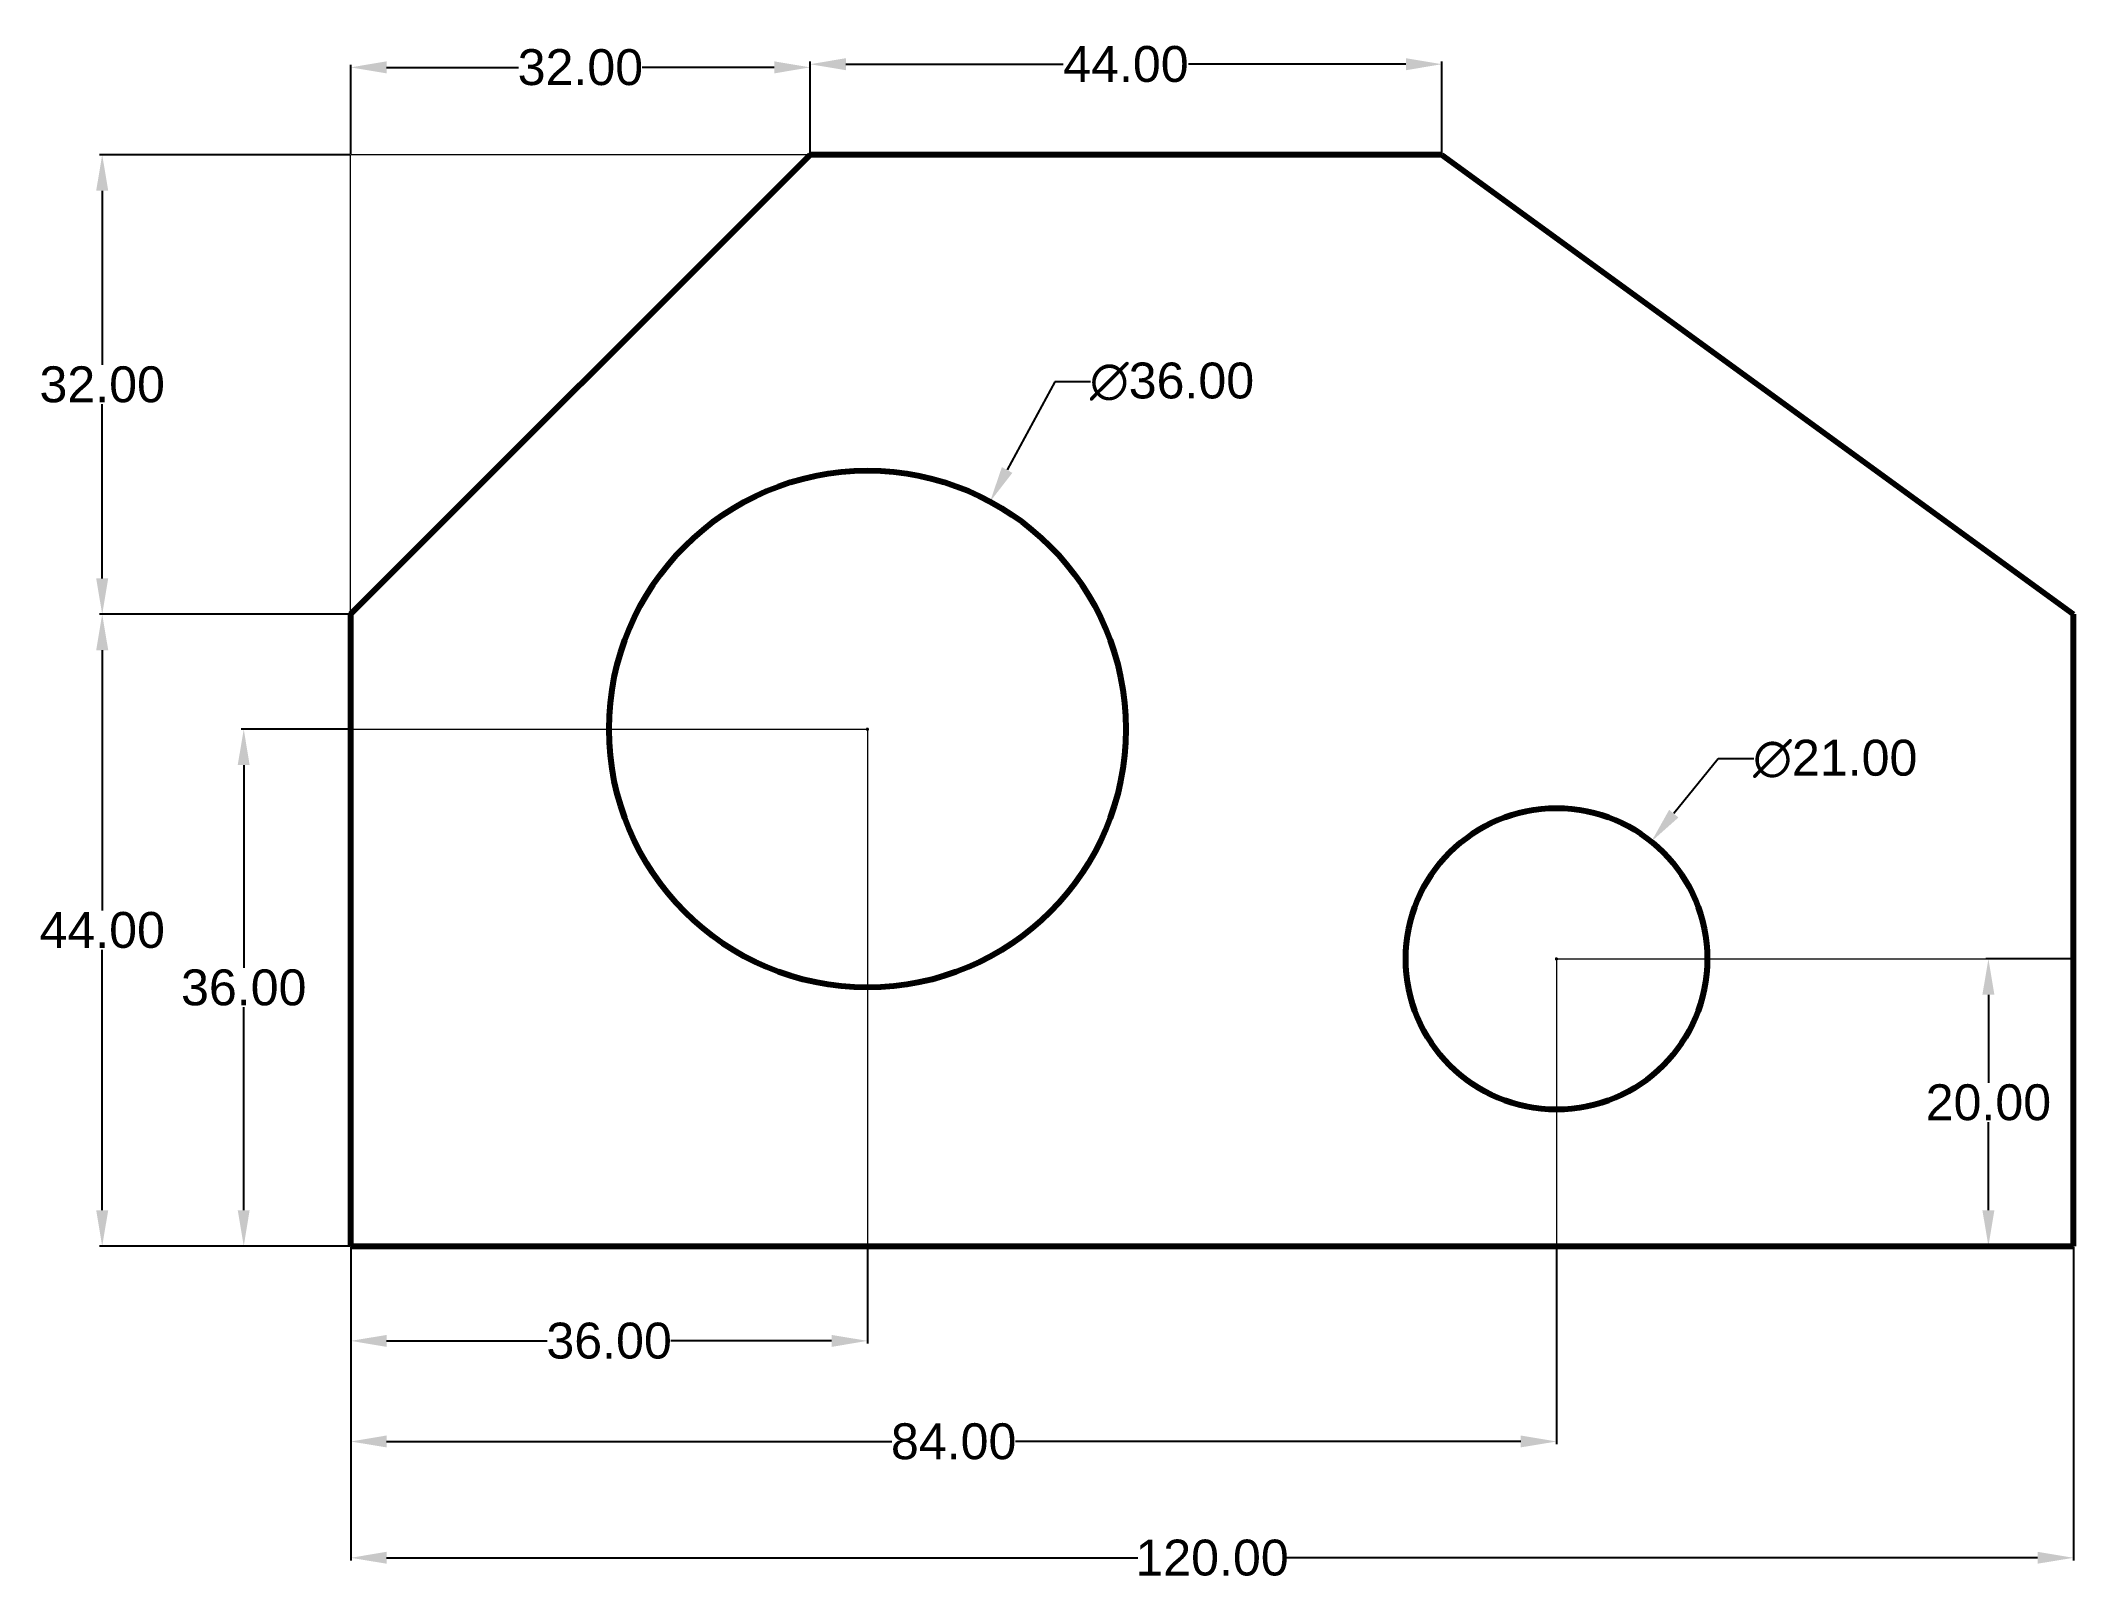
# Model space of a CAD drawing. Header units: millimetres. Extents: x 22 to 164, y 125 to 232.
import ezdxf

# ---------------------------------------------------------------- set-up
doc = ezdxf.new("R2010")
doc.units = ezdxf.units.MM
doc.layers.add('thick continuous', color=7, linetype='Continuous', lineweight=30)
doc.styles.get("Standard").update_dxf_attribs({"font": 'Arial.ttf'})
doc.dimstyles.get("Standard").update_dxf_attribs({"dimtxt": 2.5, "dimasz": 2.5, "dimexe": 0.18, "dimexo": 0.0625, "dimgap": 0.09, "dimtad": 0, "dimtih": 1, "dimtoh": 1, "dimzin": 0, "dimdsep": 46, "dimtxsty": 'Standard', "dimcen": 0.09, "dimadec": 0, "dimazin": 0, "dimtfac": 1, "dimtofl": 0, "dimtmove": 0, "dimatfit": 3, "dimfxl": 1, "dimtolj": 1, "dimtzin": 0, "dimarcsym": 0})

# ---------------------------------------------------------------- blocks, each defined once
blk = doc.blocks.new('*D1')
at = {"layer": 'Defpoints', "color": 0, "transparency": 16777216}
for p in [(75.55, 230.26), (43.55, 224.17), (75.55, 224.17)]:
    blk.add_point(p, dxfattribs=at)
at = {"layer": 'thick continuous', "color": 0, "lineweight": -2, "transparency": 16777216}
for p, q in [((43.55, 224.24), (43.55, 230.44)), ((46.05, 230.26), (55.24, 230.26)), ((73.05, 230.26), (63.85, 230.26)), ((75.55, 224.24), (75.55, 230.44))]:
    blk.add_line(p, q, dxfattribs=at)
at = {"layer": 'thick continuous', "color": 0, "transparency": 16777216}
for points in [[(46.05, 230.68), (46.05, 229.84), (43.55, 230.26)], [(73.05, 230.68), (73.05, 229.84), (75.55, 230.26)]]:
    blk.add_solid(points, dxfattribs=at)
at = {"layer": 'thick continuous', "color": 0, "lineweight": 5, "transparency": 16777216, "insert": (59.55, 230.26), "char_height": 2.5, "attachment_point": 5}
blk.add_mtext('\\A1;32.00', dxfattribs=at)
blk = doc.blocks.new('*D2')
at = {"layer": 'Defpoints', "color": 0, "transparency": 16777216}
for p in [(119.55, 230.48), (75.55, 224.17), (119.55, 224.17)]:
    blk.add_point(p, dxfattribs=at)
at = {"layer": 'thick continuous', "color": 0, "lineweight": -2, "transparency": 16777216}
for p, q in [((75.55, 224.24), (75.55, 230.66)), ((78.05, 230.48), (93.19, 230.48)), ((117.05, 230.48), (101.9, 230.48)), ((119.55, 224.24), (119.55, 230.66))]:
    blk.add_line(p, q, dxfattribs=at)
at = {"layer": 'thick continuous', "color": 0, "transparency": 16777216}
for points in [[(78.05, 230.9), (78.05, 230.06), (75.55, 230.48)], [(117.05, 230.9), (117.05, 230.06), (119.55, 230.48)]]:
    blk.add_solid(points, dxfattribs=at)
at = {"layer": 'thick continuous', "color": 0, "lineweight": 5, "transparency": 16777216, "insert": (97.55, 230.48), "char_height": 2.5, "attachment_point": 5}
blk.add_mtext('\\A1;44.00', dxfattribs=at)
blk = doc.blocks.new('*D3')
at = {"layer": 'Defpoints', "color": 0, "transparency": 16777216}
for p in [(43.55, 184.17), (36.1, 148.17), (43.55, 148.17)]:
    blk.add_point(p, dxfattribs=at)
at = {"layer": 'thick continuous', "color": 0, "lineweight": -2, "transparency": 16777216}
for p, q in [((43.48, 184.17), (35.92, 184.17)), ((36.1, 181.67), (36.1, 167.54)), ((36.1, 150.67), (36.1, 164.81)), ((43.48, 148.17), (35.92, 148.17))]:
    blk.add_line(p, q, dxfattribs=at)
at = {"layer": 'thick continuous', "color": 0, "transparency": 16777216}
for points in [[(35.68, 181.67), (36.51, 181.67), (36.1, 184.17)], [(35.68, 150.67), (36.51, 150.67), (36.1, 148.17)]]:
    blk.add_solid(points, dxfattribs=at)
at = {"layer": 'thick continuous', "color": 0, "lineweight": 5, "transparency": 16777216, "insert": (36.1, 166.17), "char_height": 2.5, "attachment_point": 5}
blk.add_mtext('\\A1;36.00', dxfattribs=at)
blk = doc.blocks.new('*D4')
at = {"layer": 'Defpoints', "color": 0, "transparency": 16777216}
for p in [(43.55, 192.17), (26.24, 148.17), (43.55, 148.17)]:
    blk.add_point(p, dxfattribs=at)
at = {"layer": 'thick continuous', "color": 0, "lineweight": -2, "transparency": 16777216}
for p, q in [((43.48, 192.17), (26.06, 192.17)), ((26.24, 189.67), (26.24, 171.54)), ((26.24, 150.67), (26.24, 168.81)), ((43.48, 148.17), (26.06, 148.17))]:
    blk.add_line(p, q, dxfattribs=at)
at = {"layer": 'thick continuous', "color": 0, "transparency": 16777216}
for points in [[(25.82, 189.67), (26.66, 189.67), (26.24, 192.17)], [(25.82, 150.67), (26.66, 150.67), (26.24, 148.17)]]:
    blk.add_solid(points, dxfattribs=at)
at = {"layer": 'thick continuous', "color": 0, "lineweight": 5, "transparency": 16777216, "insert": (26.24, 170.17), "char_height": 2.5, "attachment_point": 5}
blk.add_mtext('\\A1;44.00', dxfattribs=at)
blk = doc.blocks.new('*D5')
at = {"layer": 'Defpoints', "color": 0, "transparency": 16777216}
for p in [(26.24, 224.17), (43.55, 224.17), (43.55, 192.17)]:
    blk.add_point(p, dxfattribs=at)
at = {"layer": 'thick continuous', "color": 0, "lineweight": -2, "transparency": 16777216}
for p, q in [((43.48, 224.17), (26.06, 224.17)), ((26.24, 221.67), (26.24, 209.54)), ((26.24, 194.67), (26.24, 206.81)), ((43.48, 192.17), (26.06, 192.17))]:
    blk.add_line(p, q, dxfattribs=at)
at = {"layer": 'thick continuous', "color": 0, "transparency": 16777216}
for points in [[(25.82, 221.67), (26.66, 221.67), (26.24, 224.17)], [(25.82, 194.67), (26.66, 194.67), (26.24, 192.17)]]:
    blk.add_solid(points, dxfattribs=at)
at = {"layer": 'thick continuous', "color": 0, "lineweight": 5, "transparency": 16777216, "insert": (26.24, 208.17), "char_height": 2.5, "attachment_point": 5}
blk.add_mtext('\\A1;32.00', dxfattribs=at)
blk = doc.blocks.new('*D6')
at = {"layer": 'Defpoints', "color": 0, "transparency": 16777216}
for p in [(88.09, 200.02), (71, 168.33)]:
    blk.add_point(p, dxfattribs=at)
at = {"layer": 'thick continuous', "color": 0, "lineweight": -2, "transparency": 16777216}
for p, q in [((92.59, 208.37), (89.28, 202.22)), ((95.09, 208.37), (92.59, 208.37)), ((79.46, 184.17), (79.64, 184.17)), ((79.55, 184.08), (79.55, 184.26))]:
    blk.add_line(p, q, dxfattribs=at)
at = {"layer": 'thick continuous', "color": 0, "transparency": 16777216}
blk.add_solid([(88.91, 202.42), (89.64, 202.02), (88.09, 200.02)], dxfattribs=at)
at = {"layer": 'thick continuous', "color": 0, "transparency": 16777216, "insert": (100.76, 208.37), "char_height": 2.5, "attachment_point": 5}
blk.add_mtext('\\A1;∅36.00', dxfattribs=at)
blk = doc.blocks.new('*D7')
at = {"layer": 'Defpoints', "color": 0, "transparency": 16777216}
for p in [(134.15, 176.34), (120.95, 160.01)]:
    blk.add_point(p, dxfattribs=at)
at = {"layer": 'thick continuous', "color": 0, "lineweight": -2, "transparency": 16777216}
for p, q in [((138.8, 182.1), (135.72, 178.29)), ((141.3, 182.1), (138.8, 182.1)), ((127.46, 168.17), (127.64, 168.17)), ((127.55, 168.08), (127.55, 168.26))]:
    blk.add_line(p, q, dxfattribs=at)
at = {"layer": 'thick continuous', "color": 0, "transparency": 16777216}
blk.add_solid([(135.39, 178.55), (136.04, 178.02), (134.15, 176.34)], dxfattribs=at)
at = {"layer": 'thick continuous', "color": 0, "transparency": 16777216, "insert": (146.96, 182.1), "char_height": 2.5, "attachment_point": 5}
blk.add_mtext('\\A1;∅21.00', dxfattribs=at)
blk = doc.blocks.new('*D8')
at = {"layer": 'Defpoints', "color": 0, "transparency": 16777216}
for p in [(43.55, 148.17), (79.55, 148.17), (79.55, 141.57)]:
    blk.add_point(p, dxfattribs=at)
at = {"layer": 'thick continuous', "color": 0, "lineweight": -2, "transparency": 16777216}
for p, q in [((43.55, 148.11), (43.55, 141.39)), ((79.55, 148.11), (79.55, 141.39)), ((46.05, 141.57), (57.24, 141.57)), ((77.05, 141.57), (65.85, 141.57))]:
    blk.add_line(p, q, dxfattribs=at)
at = {"layer": 'thick continuous', "color": 0, "transparency": 16777216}
for points in [[(46.05, 141.98), (46.05, 141.15), (43.55, 141.57)], [(77.05, 141.98), (77.05, 141.15), (79.55, 141.57)]]:
    blk.add_solid(points, dxfattribs=at)
at = {"layer": 'thick continuous', "color": 0, "lineweight": 5, "transparency": 16777216, "insert": (61.55, 141.57), "char_height": 2.5, "attachment_point": 5}
blk.add_mtext('\\A1;36.00', dxfattribs=at)
blk = doc.blocks.new('*D9')
at = {"layer": 'Defpoints', "color": 0, "transparency": 16777216}
for p in [(43.55, 148.17), (127.55, 148.17), (127.55, 134.56)]:
    blk.add_point(p, dxfattribs=at)
at = {"layer": 'thick continuous', "color": 0, "lineweight": -2, "transparency": 16777216}
for p, q in [((43.55, 148.11), (43.55, 134.38)), ((127.55, 148.11), (127.55, 134.38)), ((46.05, 134.56), (81.24, 134.56)), ((125.05, 134.56), (89.85, 134.56))]:
    blk.add_line(p, q, dxfattribs=at)
at = {"layer": 'thick continuous', "color": 0, "transparency": 16777216}
for points in [[(46.05, 134.98), (46.05, 134.15), (43.55, 134.56)], [(125.05, 134.98), (125.05, 134.15), (127.55, 134.56)]]:
    blk.add_solid(points, dxfattribs=at)
at = {"layer": 'thick continuous', "color": 0, "lineweight": 5, "transparency": 16777216, "insert": (85.55, 134.56), "char_height": 2.5, "attachment_point": 5}
blk.add_mtext('\\A1;84.00', dxfattribs=at)
blk = doc.blocks.new('*D10')
at = {"layer": 'Defpoints', "color": 0, "transparency": 16777216}
for p in [(43.55, 148.17), (163.55, 148.17), (163.55, 126.46)]:
    blk.add_point(p, dxfattribs=at)
at = {"layer": 'thick continuous', "color": 0, "lineweight": -2, "transparency": 16777216}
for p, q in [((43.55, 148.11), (43.55, 126.28)), ((163.55, 148.11), (163.55, 126.28)), ((46.05, 126.46), (98.39, 126.46)), ((161.05, 126.46), (108.7, 126.46))]:
    blk.add_line(p, q, dxfattribs=at)
at = {"layer": 'thick continuous', "color": 0, "transparency": 16777216}
for points in [[(46.05, 126.88), (46.05, 126.05), (43.55, 126.46)], [(161.05, 126.88), (161.05, 126.05), (163.55, 126.46)]]:
    blk.add_solid(points, dxfattribs=at)
at = {"layer": 'thick continuous', "color": 0, "lineweight": 5, "transparency": 16777216, "insert": (103.55, 126.46), "char_height": 2.5, "attachment_point": 5}
blk.add_mtext('\\A1;120.00', dxfattribs=at)
blk = doc.blocks.new('*D11')
at = {"layer": 'Defpoints', "color": 0, "transparency": 16777216}
for p in [(157.63, 168.17), (163.55, 168.17), (163.55, 148.17)]:
    blk.add_point(p, dxfattribs=at)
at = {"layer": 'thick continuous', "color": 0, "lineweight": -2, "transparency": 16777216}
for p, q in [((163.48, 168.17), (157.45, 168.17)), ((157.63, 165.67), (157.63, 159.54)), ((157.63, 150.67), (157.63, 156.81)), ((163.48, 148.17), (157.45, 148.17))]:
    blk.add_line(p, q, dxfattribs=at)
at = {"layer": 'thick continuous', "color": 0, "transparency": 16777216}
for points in [[(157.21, 165.67), (158.05, 165.67), (157.63, 168.17)], [(157.21, 150.67), (158.05, 150.67), (157.63, 148.17)]]:
    blk.add_solid(points, dxfattribs=at)
at = {"layer": 'thick continuous', "color": 0, "lineweight": 5, "transparency": 16777216, "insert": (157.63, 158.17), "char_height": 2.5, "attachment_point": 5}
blk.add_mtext('\\A1;20.00', dxfattribs=at)

msp = doc.modelspace()

# ---------------------------------------------------------------- linework, layer by layer
at = {"layer": 'thick continuous', "lineweight": 80}
for p, q in [((75.546, 224.174), (43.546, 192.174)), ((119.546, 224.174), (75.546, 224.174)), ((119.546, 224.174), (163.546, 192.174)), ((43.546, 192.174), (43.546, 148.174)), ((163.546, 148.174), (163.546, 192.174)), ((43.546, 148.174), (163.546, 148.174))]:
    msp.add_line(p, q, dxfattribs=at)
at = {"layer": 'thick continuous', "lineweight": 5}
for p, q in [((43.546, 192.174), (43.546, 224.174)), ((75.546, 224.174), (43.546, 224.174)), ((43.546, 184.174), (79.546, 184.174)), ((79.546, 184.174), (79.546, 148.174)), ((127.546, 168.174), (127.546, 148.174)), ((127.546, 168.174), (163.546, 168.174))]:
    msp.add_line(p, q, dxfattribs=at)
at = {"layer": 'thick continuous', "lineweight": 80}
for centre, radius in [((79.546, 184.174), 18), ((127.546, 168.174), 10.5)]:
    msp.add_circle(centre, radius, dxfattribs=at)

# ---------------------------------------------------------------- dimensions: what is measured, and where the dimension line sits
at = {"layer": 'thick continuous', "lineweight": 5}
for base, p1, p2, picture, middle in [((75.546, 230.26), (43.546, 224.174), (75.546, 224.174), '*D1', (59.546, 230.26)), ((119.546, 230.479), (75.546, 224.174), (119.546, 224.174), '*D2', (97.546, 230.479)), ((79.546, 141.568), (43.546, 148.174), (79.546, 148.174), '*D8', (61.546, 141.568)), ((127.546, 134.563), (43.546, 148.174), (127.546, 148.174), '*D9', (85.546, 134.563)), ((163.546, 126.462), (43.546, 148.174), (163.546, 148.174), '*D10', (103.546, 126.462))]:
    dim = msp.add_linear_dim(base=base, p1=p1, p2=p2, dimstyle='Standard', dxfattribs=at)
    dim.commit()
    dim.dimension.update_dxf_attribs({"geometry": picture, "text_midpoint": middle})
for base, p1, p2, picture, middle in [((26.242, 224.174), (43.546, 192.174), (43.546, 224.174), '*D5', (26.242, 208.174)), ((26.242, 148.174), (43.546, 192.174), (43.546, 148.174), '*D4', (26.242, 170.174)), ((36.096, 148.174), (43.546, 184.174), (43.546, 148.174), '*D3', (36.096, 166.174)), ((157.629, 168.174), (163.546, 148.174), (163.546, 168.174), '*D11', (157.629, 158.174))]:
    dim = msp.add_linear_dim(base=base, p1=p1, p2=p2, angle=90, dimstyle='Standard', dxfattribs=at)
    dim.commit()
    dim.dimension.update_dxf_attribs({"geometry": picture, "text_midpoint": middle})
at = {"layer": 'thick continuous'}
for p1, p2, picture, middle in [((71.004, 168.33), (88.089, 200.018), '*D6', (100.756, 208.368)), ((120.948, 160.007), (134.145, 176.341), '*D7', (146.96, 182.097))]:
    dim = msp.add_diameter_dim_2p(p1=p1, p2=p2, dimstyle='Standard', dxfattribs=at)
    dim.commit()
    dim.dimension.update_dxf_attribs({"geometry": picture, "text_midpoint": middle, "dimtype": 163})

doc.saveas('drawing.dxf')
